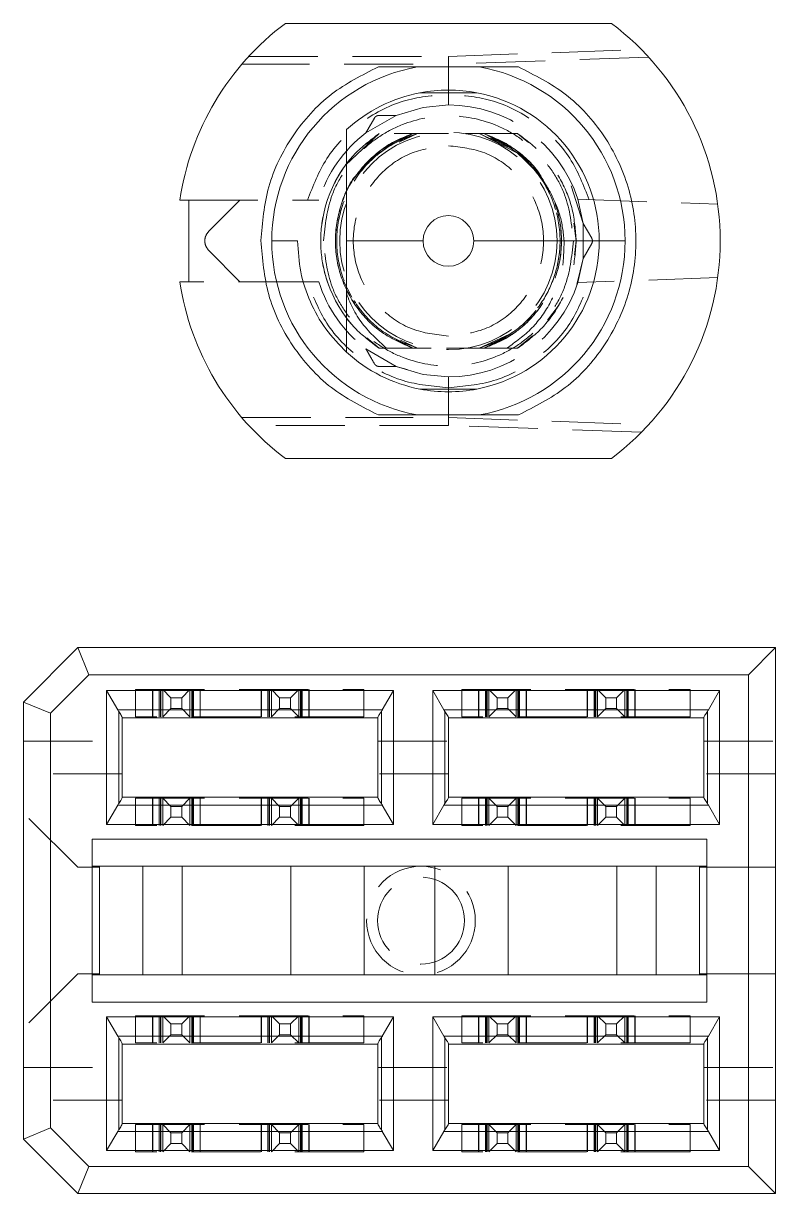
# Model space of a CAD drawing. Header units: millimetres. Extents: x 5 to 589, y 5 to 415.
# Drawn here: x 255.45 to 269.29, y 303.46 to 324.98 of the extents above; entities that cross this region are included whole.
import ezdxf

# ---------------------------------------------------------------- set-up
doc = ezdxf.new("R2010")
doc.units = ezdxf.units.MM
doc.linetypes.add('HIDDEN', pattern=[1.905, 1.27, -0.635])

msp = doc.modelspace()

# ---------------------------------------------------------------- linework, layer by layer
at = {"color": 7, "linetype": 'Continuous', "lineweight": 15}
for p, q in [((266.272, 324.984), (260.272, 324.984)), ((258.328, 321.734), (258.497, 321.734)), ((258.497, 321.734), (258.497, 320.234)), ((260.022, 320.984), (260.497, 320.984)), ((262.807, 320.984), (261.397, 320.984)), ((266.047, 320.984), (263.737, 320.984)), ((266.047, 320.984), (266.522, 320.984)), ((258.328, 320.234), (258.497, 320.234)), ((260.272, 316.984), (266.272, 316.984)), ((256.452, 313.504), (255.452, 312.504)), ((256.659, 313.004), (256.452, 313.504)), ((269.292, 313.504), (256.452, 313.504)), ((269.292, 313.504), (268.792, 313.004)), ((269.292, 303.464), (269.292, 313.504)), ((255.952, 312.297), (256.659, 313.004)), ((268.792, 313.004), (256.659, 313.004)), ((268.792, 303.964), (268.792, 313.004)), ((256.983, 310.254), (256.983, 312.714)), ((256.983, 312.714), (262.261, 312.714)), ((256.983, 312.714), (257.187, 312.36)), ((262.261, 312.714), (262.056, 312.36)), ((262.261, 312.714), (262.261, 310.254)), ((262.983, 312.714), (268.261, 312.714)), ((262.983, 310.254), (262.983, 312.714)), ((262.983, 312.714), (263.187, 312.36)), ((268.261, 312.714), (268.056, 312.36)), ((268.261, 312.714), (268.261, 310.254)), ((255.452, 304.464), (255.452, 312.504)), ((255.952, 312.297), (255.452, 312.504)), ((255.952, 312.297), (255.952, 304.671)), ((262.056, 312.36), (257.187, 312.36)), ((257.205, 312.332), (257.205, 310.635)), ((262.039, 312.332), (262.039, 310.635)), ((268.056, 312.36), (263.187, 312.36)), ((263.205, 312.332), (263.205, 310.635)), ((268.039, 312.332), (268.039, 310.635)), ((257.272, 310.749), (257.272, 312.219)), ((261.972, 312.214), (257.272, 312.214)), ((261.972, 310.749), (261.972, 312.219)), ((263.272, 310.749), (263.272, 312.219)), ((267.972, 312.214), (263.272, 312.214)), ((267.972, 310.749), (267.972, 312.219)), ((261.972, 310.754), (257.272, 310.754)), ((267.972, 310.754), (263.272, 310.754)), ((257.187, 310.607), (256.983, 310.254)), ((257.187, 310.607), (262.056, 310.607)), ((262.056, 310.607), (262.261, 310.254)), ((262.983, 310.254), (263.187, 310.607)), ((263.187, 310.607), (268.056, 310.607)), ((268.056, 310.607), (268.261, 310.254)), ((262.261, 310.254), (256.983, 310.254)), ((268.261, 310.254), (262.983, 310.254)), ((256.716, 309.984), (268.028, 309.984)), ((256.716, 306.984), (256.716, 309.984)), ((268.028, 309.984), (268.028, 306.984)), ((256.716, 309.484), (268.028, 309.484)), ((256.852, 309.464), (256.716, 309.464)), ((256.852, 309.484), (256.852, 309.464)), ((256.852, 307.504), (256.852, 309.464)), ((257.652, 307.484), (257.652, 309.484)), ((258.372, 307.484), (258.372, 309.484)), ((260.372, 307.484), (260.372, 309.484)), ((261.722, 307.484), (261.722, 309.484)), ((263.022, 307.484), (263.022, 309.484)), ((264.372, 307.484), (264.372, 309.484)), ((266.372, 309.484), (266.372, 307.484)), ((267.092, 309.484), (267.092, 307.484)), ((267.892, 309.484), (267.892, 309.464)), ((268.028, 309.464), (267.892, 309.464)), ((267.892, 307.504), (267.892, 309.464)), ((256.852, 307.504), (256.716, 307.504)), ((256.716, 307.484), (268.028, 307.484)), ((256.852, 307.504), (256.852, 307.484)), ((267.892, 307.504), (267.892, 307.484)), ((268.028, 307.504), (267.892, 307.504)), ((268.028, 306.984), (256.716, 306.984)), ((256.983, 306.714), (262.261, 306.714)), ((256.983, 304.254), (256.983, 306.714)), ((256.983, 306.714), (257.187, 306.36)), ((262.056, 306.36), (262.261, 306.714)), ((262.261, 306.714), (262.261, 304.254)), ((262.983, 306.714), (268.261, 306.714)), ((262.983, 304.254), (262.983, 306.714)), ((262.983, 306.714), (263.187, 306.36)), ((268.261, 306.714), (268.056, 306.36)), ((268.261, 306.714), (268.261, 304.254)), ((257.187, 306.36), (262.056, 306.36)), ((257.205, 306.332), (257.205, 304.635)), ((262.039, 306.332), (262.039, 304.635)), ((263.187, 306.36), (268.056, 306.36)), ((263.205, 306.332), (263.205, 304.635)), ((268.039, 306.332), (268.039, 304.635)), ((257.272, 304.749), (257.272, 306.219)), ((257.272, 306.214), (261.972, 306.214)), ((261.972, 306.219), (261.972, 304.749)), ((263.272, 304.749), (263.272, 306.219)), ((263.272, 306.214), (267.972, 306.214)), ((267.972, 306.219), (267.972, 304.749)), ((261.972, 304.754), (257.272, 304.754)), ((267.972, 304.754), (263.272, 304.754)), ((255.452, 304.464), (255.952, 304.671)), ((255.952, 304.671), (256.659, 303.964)), ((257.187, 304.607), (256.983, 304.254)), ((257.187, 304.607), (262.056, 304.607)), ((262.056, 304.607), (262.261, 304.254)), ((263.187, 304.607), (262.983, 304.254)), ((263.187, 304.607), (268.056, 304.607)), ((268.056, 304.607), (268.261, 304.254)), ((256.452, 303.464), (255.452, 304.464)), ((262.261, 304.254), (256.983, 304.254)), ((268.261, 304.254), (262.983, 304.254)), ((256.659, 303.964), (256.452, 303.464)), ((256.659, 303.964), (268.792, 303.964)), ((269.292, 303.464), (268.792, 303.964)), ((269.292, 303.464), (256.452, 303.464))]:
    msp.add_line(p, q, dxfattribs=at)
at = {"color": 7, "linetype": 'HIDDEN', "lineweight": 0}
for p, q in [((259.601, 324.378), (263.272, 324.378)), ((263.272, 324.378), (266.824, 324.502)), ((263.272, 324.234), (263.272, 324.378)), ((266.958, 324.363), (263.272, 324.234)), ((262.622, 324.234), (259.472, 324.234)), ((263.272, 323.684), (263.272, 324.234)), ((263.272, 323.684), (263.272, 323.484)), ((263.796, 323.709), (263.796, 323.709)), ((262.312, 323.292), (261.753, 322.969)), ((261.753, 322.969), (261.91, 323.242)), ((261.383, 322.382), (261.998, 322.959)), ((261.998, 322.959), (261.762, 322.761)), ((262.049, 322.665), (262.621, 322.959)), ((262.049, 322.665), (262.621, 322.959)), ((262.271, 322.959), (262.621, 322.959)), ((262.367, 322.799), (262.706, 322.959)), ((262.706, 322.959), (262.367, 322.799)), ((262.621, 322.959), (262.38, 322.835)), ((262.957, 322.959), (262.706, 322.959)), ((263.19, 322.959), (262.957, 322.959)), ((263.272, 322.959), (263.004, 322.959)), ((263.838, 322.959), (263.587, 322.959)), ((263.838, 322.959), (264.543, 322.598)), ((263.838, 322.959), (264.308, 322.737)), ((264.308, 322.737), (263.838, 322.959)), ((263.838, 322.959), (264.37, 322.708)), ((264.37, 322.708), (263.838, 322.959)), ((263.838, 322.959), (264.37, 322.708)), ((264.37, 322.708), (263.838, 322.959)), ((264.545, 322.959), (263.923, 322.959)), ((264.37, 322.729), (263.923, 322.959)), ((263.923, 322.959), (264.437, 322.695)), ((264.437, 322.695), (263.923, 322.959)), ((263.923, 322.959), (264.437, 322.695)), ((264.273, 322.959), (264.545, 322.959)), ((264.685, 322.842), (264.545, 322.959)), ((264.743, 322.793), (264.545, 322.959)), ((265.751, 321.307), (265.531, 321.995)), ((258.497, 321.734), (260.678, 321.734)), ((258.864, 321.161), (259.437, 321.734)), ((265.652, 321.749), (268.226, 321.659)), ((265.652, 321.749), (265.751, 321.307)), ((265.622, 320.984), (265.581, 321.308)), ((265.622, 320.984), (265.583, 321.294)), ((265.751, 321.307), (265.909, 321.034)), ((265.751, 320.661), (265.751, 321.307)), ((265.589, 320.719), (265.622, 320.984)), ((265.909, 320.934), (265.751, 320.661)), ((259.437, 320.234), (258.864, 320.807)), ((265.632, 320.183), (265.751, 320.661)), ((265.751, 320.661), (265.652, 320.219)), ((260.678, 320.234), (258.497, 320.234)), ((268.226, 320.309), (265.652, 320.219)), ((265.096, 319.527), (265.307, 319.809)), ((261.77, 319.2), (261.998, 319.009)), ((261.82, 319.158), (261.998, 319.009)), ((262.306, 319.171), (262.621, 319.009)), ((262.706, 319.009), (262.393, 319.156)), ((262.393, 319.156), (262.706, 319.009)), ((264.394, 319.271), (263.838, 319.009)), ((263.838, 319.009), (264.394, 319.271)), ((264.394, 319.271), (263.838, 319.009)), ((263.838, 319.009), (264.394, 319.271)), ((263.923, 319.009), (264.326, 319.216)), ((264.545, 319.009), (264.819, 319.238)), ((261.753, 318.998), (262.312, 318.676)), ((261.998, 319.009), (262.621, 319.009)), ((262.621, 319.009), (261.998, 319.009)), ((261.998, 319.009), (262.957, 319.009)), ((263.238, 319.009), (263.587, 319.009)), ((263.587, 319.009), (264.345, 319.009)), ((263.923, 319.009), (264.545, 319.009)), ((264.345, 319.009), (263.923, 319.009)), ((262.312, 318.676), (261.997, 318.676)), ((262.312, 318.676), (262.514, 318.618)), ((263.272, 318.484), (263.272, 318.284)), ((263.272, 317.734), (263.272, 318.284)), ((259.472, 317.734), (262.622, 317.734)), ((263.272, 317.734), (266.958, 317.605)), ((263.272, 317.734), (263.272, 317.59)), ((263.272, 317.59), (259.601, 317.59)), ((266.824, 317.465), (263.272, 317.589)), ((257.517, 312.234), (257.517, 312.734)), ((257.517, 312.734), (261.717, 312.734)), ((257.827, 312.734), (257.827, 312.234)), ((257.832, 312.234), (257.832, 312.734)), ((257.952, 312.234), (257.952, 312.734)), ((257.952, 312.734), (257.952, 312.234)), ((257.972, 312.734), (257.972, 312.234)), ((257.982, 312.234), (257.982, 312.734)), ((257.982, 312.234), (257.982, 312.734)), ((258.017, 312.234), (258.017, 312.734)), ((258.017, 312.734), (258.167, 312.584)), ((258.517, 312.734), (258.367, 312.584)), ((258.517, 312.734), (258.517, 312.234)), ((258.552, 312.734), (258.552, 312.234)), ((258.552, 312.734), (258.552, 312.234)), ((258.562, 312.734), (258.562, 312.234)), ((258.581, 312.234), (258.581, 312.734)), ((258.582, 312.734), (258.582, 312.234)), ((258.702, 312.734), (258.702, 312.234)), ((258.707, 312.234), (258.707, 312.734)), ((259.827, 312.734), (259.827, 312.234)), ((259.832, 312.234), (259.832, 312.734)), ((259.952, 312.234), (259.952, 312.734)), ((259.952, 312.734), (259.952, 312.234)), ((259.972, 312.734), (259.972, 312.234)), ((259.982, 312.234), (259.982, 312.734)), ((259.982, 312.234), (259.982, 312.734)), ((260.017, 312.234), (260.017, 312.734)), ((260.017, 312.734), (260.167, 312.584)), ((260.367, 312.584), (260.517, 312.734)), ((260.517, 312.734), (260.517, 312.234)), ((260.552, 312.734), (260.552, 312.234)), ((260.552, 312.734), (260.552, 312.234)), ((260.562, 312.734), (260.562, 312.234)), ((260.581, 312.234), (260.581, 312.734)), ((260.582, 312.734), (260.582, 312.234)), ((260.702, 312.734), (260.702, 312.234)), ((260.707, 312.234), (260.707, 312.734)), ((261.717, 312.734), (261.717, 312.234)), ((263.517, 312.234), (263.517, 312.734)), ((263.517, 312.734), (267.717, 312.734)), ((263.827, 312.734), (263.827, 312.234)), ((263.832, 312.234), (263.832, 312.734)), ((263.952, 312.234), (263.952, 312.734)), ((263.952, 312.734), (263.952, 312.234)), ((263.972, 312.734), (263.972, 312.234)), ((263.982, 312.234), (263.982, 312.734)), ((263.982, 312.234), (263.982, 312.734)), ((264.017, 312.234), (264.017, 312.734)), ((264.017, 312.734), (264.167, 312.584)), ((264.517, 312.734), (264.367, 312.584)), ((264.517, 312.734), (264.517, 312.234)), ((264.552, 312.734), (264.552, 312.234)), ((264.552, 312.734), (264.552, 312.234)), ((264.562, 312.734), (264.562, 312.234)), ((264.581, 312.234), (264.581, 312.734)), ((264.582, 312.734), (264.582, 312.234)), ((264.702, 312.734), (264.702, 312.234)), ((264.707, 312.234), (264.707, 312.734)), ((265.827, 312.734), (265.827, 312.234)), ((265.832, 312.234), (265.832, 312.734)), ((265.952, 312.234), (265.952, 312.734)), ((265.952, 312.734), (265.952, 312.234)), ((265.972, 312.734), (265.972, 312.234)), ((265.982, 312.234), (265.982, 312.734)), ((265.982, 312.234), (265.982, 312.734)), ((266.017, 312.234), (266.017, 312.734)), ((266.017, 312.734), (266.167, 312.584)), ((266.367, 312.584), (266.517, 312.734)), ((266.517, 312.734), (266.517, 312.234)), ((266.552, 312.734), (266.552, 312.234)), ((266.552, 312.734), (266.552, 312.234)), ((266.562, 312.734), (266.562, 312.234)), ((266.581, 312.234), (266.581, 312.734)), ((266.582, 312.734), (266.582, 312.234)), ((266.702, 312.734), (266.702, 312.234)), ((266.707, 312.234), (266.707, 312.734)), ((267.717, 312.734), (267.717, 312.234)), ((258.367, 312.584), (258.167, 312.584)), ((258.167, 312.584), (258.167, 312.384)), ((258.367, 312.584), (258.367, 312.384)), ((260.167, 312.584), (260.367, 312.584)), ((260.167, 312.584), (260.167, 312.384)), ((260.367, 312.584), (260.367, 312.384)), ((264.167, 312.584), (264.167, 312.384)), ((264.367, 312.584), (264.167, 312.584)), ((264.367, 312.584), (264.367, 312.384)), ((266.167, 312.584), (266.367, 312.584)), ((266.167, 312.584), (266.167, 312.384)), ((266.367, 312.584), (266.367, 312.384)), ((258.017, 312.234), (258.167, 312.384)), ((258.167, 312.384), (258.367, 312.384)), ((258.367, 312.384), (258.517, 312.234)), ((260.167, 312.384), (260.017, 312.234)), ((260.167, 312.384), (260.367, 312.384)), ((260.367, 312.384), (260.517, 312.234)), ((264.017, 312.234), (264.167, 312.384)), ((264.167, 312.384), (264.367, 312.384)), ((264.367, 312.384), (264.517, 312.234)), ((266.167, 312.384), (266.017, 312.234)), ((266.167, 312.384), (266.367, 312.384)), ((266.367, 312.384), (266.517, 312.234)), ((261.717, 312.234), (257.517, 312.234)), ((267.717, 312.234), (263.517, 312.234)), ((255.452, 311.784), (257.272, 311.784)), ((261.972, 311.784), (263.272, 311.784)), ((267.972, 311.784), (269.292, 311.784)), ((257.272, 311.184), (255.452, 311.184)), ((263.272, 311.184), (261.972, 311.184)), ((269.292, 311.184), (267.972, 311.184)), ((257.517, 310.234), (257.517, 310.734)), ((257.517, 310.734), (261.717, 310.734)), ((257.827, 310.734), (257.827, 310.234)), ((257.832, 310.234), (257.832, 310.734)), ((257.952, 310.234), (257.952, 310.734)), ((257.952, 310.734), (257.952, 310.234)), ((257.972, 310.734), (257.972, 310.234)), ((257.982, 310.234), (257.982, 310.734)), ((257.982, 310.234), (257.982, 310.734)), ((258.017, 310.234), (258.017, 310.734)), ((258.017, 310.734), (258.167, 310.584)), ((258.367, 310.584), (258.167, 310.584)), ((258.167, 310.584), (258.167, 310.384)), ((258.517, 310.734), (258.367, 310.584)), ((258.367, 310.584), (258.367, 310.384)), ((258.517, 310.734), (258.517, 310.234)), ((258.552, 310.734), (258.552, 310.234)), ((258.552, 310.734), (258.552, 310.234)), ((258.562, 310.734), (258.562, 310.234)), ((258.581, 310.234), (258.581, 310.734)), ((258.582, 310.734), (258.582, 310.234)), ((258.702, 310.734), (258.702, 310.234)), ((258.707, 310.234), (258.707, 310.734)), ((259.827, 310.734), (259.827, 310.234)), ((259.832, 310.234), (259.832, 310.734)), ((259.952, 310.234), (259.952, 310.734)), ((259.952, 310.734), (259.952, 310.234)), ((259.972, 310.734), (259.972, 310.234)), ((259.982, 310.234), (259.982, 310.734)), ((259.982, 310.234), (259.982, 310.734)), ((260.017, 310.234), (260.017, 310.734)), ((260.017, 310.734), (260.167, 310.584)), ((260.167, 310.584), (260.367, 310.584)), ((260.167, 310.584), (260.167, 310.384)), ((260.367, 310.584), (260.517, 310.734)), ((260.367, 310.584), (260.367, 310.384)), ((260.517, 310.734), (260.517, 310.234)), ((260.552, 310.734), (260.552, 310.234)), ((260.552, 310.734), (260.552, 310.234)), ((260.562, 310.734), (260.562, 310.234)), ((260.581, 310.234), (260.581, 310.734)), ((260.582, 310.734), (260.582, 310.234)), ((260.702, 310.734), (260.702, 310.234)), ((260.707, 310.234), (260.707, 310.734)), ((261.717, 310.734), (261.717, 310.234)), ((263.517, 310.234), (263.517, 310.734)), ((263.517, 310.734), (267.717, 310.734)), ((263.827, 310.734), (263.827, 310.234)), ((263.832, 310.234), (263.832, 310.734)), ((263.952, 310.234), (263.952, 310.734)), ((263.952, 310.734), (263.952, 310.234)), ((263.972, 310.734), (263.972, 310.234)), ((263.982, 310.234), (263.982, 310.734)), ((263.982, 310.234), (263.982, 310.734)), ((264.017, 310.234), (264.017, 310.734)), ((264.017, 310.734), (264.167, 310.584)), ((264.367, 310.584), (264.167, 310.584)), ((264.167, 310.584), (264.167, 310.384)), ((264.517, 310.734), (264.367, 310.584)), ((264.367, 310.584), (264.367, 310.384)), ((264.517, 310.734), (264.517, 310.234)), ((264.552, 310.734), (264.552, 310.234)), ((264.552, 310.734), (264.552, 310.234)), ((264.562, 310.734), (264.562, 310.234)), ((264.581, 310.234), (264.581, 310.734)), ((264.582, 310.734), (264.582, 310.234)), ((264.702, 310.734), (264.702, 310.234)), ((264.707, 310.234), (264.707, 310.734)), ((265.827, 310.734), (265.827, 310.234)), ((265.832, 310.234), (265.832, 310.734)), ((265.952, 310.234), (265.952, 310.734)), ((265.952, 310.734), (265.952, 310.234)), ((265.972, 310.734), (265.972, 310.234)), ((265.982, 310.234), (265.982, 310.734)), ((265.982, 310.234), (265.982, 310.734)), ((266.017, 310.234), (266.017, 310.734)), ((266.017, 310.734), (266.167, 310.584)), ((266.167, 310.584), (266.367, 310.584)), ((266.167, 310.584), (266.167, 310.384)), ((266.367, 310.584), (266.517, 310.734)), ((266.367, 310.584), (266.367, 310.384)), ((266.517, 310.734), (266.517, 310.234)), ((266.552, 310.734), (266.552, 310.234)), ((266.552, 310.734), (266.552, 310.234)), ((266.562, 310.734), (266.562, 310.234)), ((266.581, 310.234), (266.581, 310.734)), ((266.582, 310.734), (266.582, 310.234)), ((266.702, 310.734), (266.702, 310.234)), ((266.707, 310.234), (266.707, 310.734)), ((267.717, 310.734), (267.717, 310.234)), ((256.452, 309.464), (255.452, 310.464)), ((258.017, 310.234), (258.167, 310.384)), ((258.167, 310.384), (258.367, 310.384)), ((258.367, 310.384), (258.517, 310.234)), ((260.167, 310.384), (260.017, 310.234)), ((260.167, 310.384), (260.367, 310.384)), ((260.367, 310.384), (260.517, 310.234)), ((264.017, 310.234), (264.167, 310.384)), ((264.167, 310.384), (264.367, 310.384)), ((264.367, 310.384), (264.517, 310.234)), ((266.167, 310.384), (266.017, 310.234)), ((266.167, 310.384), (266.367, 310.384)), ((266.367, 310.384), (266.517, 310.234)), ((261.717, 310.234), (257.517, 310.234)), ((267.717, 310.234), (263.517, 310.234)), ((256.716, 309.464), (256.452, 309.464)), ((269.292, 309.464), (268.028, 309.464)), ((256.452, 307.504), (255.452, 306.504)), ((256.452, 307.504), (256.716, 307.504)), ((269.292, 307.504), (268.028, 307.504)), ((257.517, 306.234), (257.517, 306.734)), ((257.517, 306.734), (261.717, 306.734)), ((257.827, 306.734), (257.827, 306.234)), ((257.832, 306.234), (257.832, 306.734)), ((257.952, 306.234), (257.952, 306.734)), ((257.952, 306.734), (257.952, 306.234)), ((257.972, 306.734), (257.972, 306.234)), ((257.982, 306.234), (257.982, 306.734)), ((257.982, 306.234), (257.982, 306.734)), ((258.017, 306.234), (258.017, 306.734)), ((258.017, 306.734), (258.167, 306.584)), ((258.517, 306.734), (258.367, 306.584)), ((258.517, 306.734), (258.517, 306.234)), ((258.552, 306.734), (258.552, 306.234)), ((258.552, 306.734), (258.552, 306.234)), ((258.562, 306.734), (258.562, 306.234)), ((258.581, 306.234), (258.581, 306.734)), ((258.582, 306.734), (258.582, 306.234)), ((258.702, 306.734), (258.702, 306.234)), ((258.707, 306.234), (258.707, 306.734)), ((259.827, 306.734), (259.827, 306.234)), ((259.832, 306.234), (259.832, 306.734)), ((259.952, 306.234), (259.952, 306.734)), ((259.952, 306.734), (259.952, 306.234)), ((259.972, 306.734), (259.972, 306.234)), ((259.982, 306.234), (259.982, 306.734)), ((259.982, 306.234), (259.982, 306.734)), ((260.017, 306.234), (260.017, 306.734)), ((260.017, 306.734), (260.167, 306.584)), ((260.367, 306.584), (260.517, 306.734)), ((260.517, 306.734), (260.517, 306.234)), ((260.552, 306.734), (260.552, 306.234)), ((260.552, 306.734), (260.552, 306.234)), ((260.562, 306.734), (260.562, 306.234)), ((260.581, 306.234), (260.581, 306.734)), ((260.582, 306.734), (260.582, 306.234)), ((260.702, 306.734), (260.702, 306.234)), ((260.707, 306.234), (260.707, 306.734)), ((261.717, 306.734), (261.717, 306.234)), ((263.517, 306.234), (263.517, 306.734)), ((263.517, 306.734), (267.717, 306.734)), ((263.827, 306.734), (263.827, 306.234)), ((263.832, 306.234), (263.832, 306.734)), ((263.952, 306.234), (263.952, 306.734)), ((263.952, 306.734), (263.952, 306.234)), ((263.972, 306.734), (263.972, 306.234)), ((263.982, 306.234), (263.982, 306.734)), ((263.982, 306.234), (263.982, 306.734)), ((264.017, 306.234), (264.017, 306.734)), ((264.017, 306.734), (264.167, 306.584)), ((264.517, 306.734), (264.367, 306.584)), ((264.517, 306.734), (264.517, 306.234)), ((264.552, 306.734), (264.552, 306.234)), ((264.552, 306.734), (264.552, 306.234)), ((264.562, 306.734), (264.562, 306.234)), ((264.581, 306.234), (264.581, 306.734)), ((264.582, 306.734), (264.582, 306.234)), ((264.702, 306.734), (264.702, 306.234)), ((264.707, 306.234), (264.707, 306.734)), ((265.827, 306.734), (265.827, 306.234)), ((265.832, 306.234), (265.832, 306.734)), ((265.952, 306.234), (265.952, 306.734)), ((265.952, 306.734), (265.952, 306.234)), ((265.972, 306.734), (265.972, 306.234)), ((265.982, 306.234), (265.982, 306.734)), ((265.982, 306.234), (265.982, 306.734)), ((266.017, 306.234), (266.017, 306.734)), ((266.017, 306.734), (266.167, 306.584)), ((266.367, 306.584), (266.517, 306.734)), ((266.517, 306.734), (266.517, 306.234)), ((266.552, 306.734), (266.552, 306.234)), ((266.552, 306.734), (266.552, 306.234)), ((266.562, 306.734), (266.562, 306.234)), ((266.581, 306.234), (266.581, 306.734)), ((266.582, 306.734), (266.582, 306.234)), ((266.702, 306.734), (266.702, 306.234)), ((266.707, 306.234), (266.707, 306.734)), ((267.717, 306.734), (267.717, 306.234)), ((258.367, 306.584), (258.167, 306.584)), ((258.167, 306.584), (258.167, 306.384)), ((258.367, 306.584), (258.367, 306.384)), ((260.167, 306.584), (260.367, 306.584)), ((260.167, 306.584), (260.167, 306.384)), ((260.367, 306.584), (260.367, 306.384)), ((264.367, 306.584), (264.167, 306.584)), ((264.167, 306.584), (264.167, 306.384)), ((264.367, 306.584), (264.367, 306.384)), ((266.167, 306.584), (266.367, 306.584)), ((266.167, 306.584), (266.167, 306.384)), ((266.367, 306.584), (266.367, 306.384)), ((261.717, 306.234), (257.517, 306.234)), ((258.017, 306.234), (258.167, 306.384)), ((258.167, 306.384), (258.367, 306.384)), ((258.367, 306.384), (258.517, 306.234)), ((260.167, 306.384), (260.017, 306.234)), ((260.167, 306.384), (260.367, 306.384)), ((260.367, 306.384), (260.517, 306.234)), ((267.717, 306.234), (263.517, 306.234)), ((264.017, 306.234), (264.167, 306.384)), ((264.167, 306.384), (264.367, 306.384)), ((264.367, 306.384), (264.517, 306.234)), ((266.167, 306.384), (266.017, 306.234)), ((266.167, 306.384), (266.367, 306.384)), ((266.367, 306.384), (266.517, 306.234)), ((255.452, 305.784), (257.272, 305.784)), ((261.972, 305.784), (263.272, 305.784)), ((267.972, 305.784), (269.292, 305.784)), ((257.272, 305.184), (255.452, 305.184)), ((263.272, 305.184), (261.972, 305.184)), ((269.292, 305.184), (267.972, 305.184)), ((257.517, 304.234), (257.517, 304.734)), ((257.517, 304.734), (261.717, 304.734)), ((257.827, 304.734), (257.827, 304.234)), ((257.832, 304.234), (257.832, 304.734)), ((257.952, 304.234), (257.952, 304.734)), ((257.952, 304.734), (257.952, 304.234)), ((257.972, 304.734), (257.972, 304.234)), ((257.982, 304.234), (257.982, 304.734)), ((257.982, 304.234), (257.982, 304.734)), ((258.017, 304.234), (258.017, 304.734)), ((258.017, 304.734), (258.167, 304.584)), ((258.517, 304.734), (258.367, 304.584)), ((258.517, 304.734), (258.517, 304.234)), ((258.552, 304.734), (258.552, 304.234)), ((258.552, 304.734), (258.552, 304.234)), ((258.562, 304.734), (258.562, 304.234)), ((258.581, 304.234), (258.581, 304.734)), ((258.582, 304.734), (258.582, 304.234)), ((258.702, 304.734), (258.702, 304.234)), ((258.707, 304.234), (258.707, 304.734)), ((259.827, 304.734), (259.827, 304.234)), ((259.832, 304.234), (259.832, 304.734)), ((259.952, 304.234), (259.952, 304.734)), ((259.952, 304.734), (259.952, 304.234)), ((259.972, 304.734), (259.972, 304.234)), ((259.982, 304.234), (259.982, 304.734)), ((259.982, 304.234), (259.982, 304.734)), ((260.017, 304.234), (260.017, 304.734)), ((260.017, 304.734), (260.167, 304.584)), ((260.367, 304.584), (260.517, 304.734)), ((260.517, 304.734), (260.517, 304.234)), ((260.552, 304.734), (260.552, 304.234)), ((260.552, 304.734), (260.552, 304.234)), ((260.562, 304.734), (260.562, 304.234)), ((260.581, 304.234), (260.581, 304.734)), ((260.582, 304.734), (260.582, 304.234)), ((260.702, 304.734), (260.702, 304.234)), ((260.707, 304.234), (260.707, 304.734)), ((261.717, 304.734), (261.717, 304.234)), ((263.517, 304.234), (263.517, 304.734)), ((263.517, 304.734), (267.717, 304.734)), ((263.827, 304.734), (263.827, 304.234)), ((263.832, 304.234), (263.832, 304.734)), ((263.952, 304.234), (263.952, 304.734)), ((263.952, 304.734), (263.952, 304.234)), ((263.972, 304.734), (263.972, 304.234)), ((263.982, 304.234), (263.982, 304.734)), ((263.982, 304.234), (263.982, 304.734)), ((264.017, 304.234), (264.017, 304.734)), ((264.017, 304.734), (264.167, 304.584)), ((264.517, 304.734), (264.367, 304.584)), ((264.517, 304.734), (264.517, 304.234)), ((264.552, 304.734), (264.552, 304.234)), ((264.552, 304.734), (264.552, 304.234)), ((264.562, 304.734), (264.562, 304.234)), ((264.581, 304.234), (264.581, 304.734)), ((264.582, 304.734), (264.582, 304.234)), ((264.702, 304.734), (264.702, 304.234)), ((264.707, 304.234), (264.707, 304.734)), ((265.827, 304.734), (265.827, 304.234)), ((265.832, 304.234), (265.832, 304.734)), ((265.952, 304.234), (265.952, 304.734)), ((265.952, 304.734), (265.952, 304.234)), ((265.972, 304.734), (265.972, 304.234)), ((265.982, 304.234), (265.982, 304.734)), ((265.982, 304.234), (265.982, 304.734)), ((266.017, 304.234), (266.017, 304.734)), ((266.017, 304.734), (266.167, 304.584)), ((266.367, 304.584), (266.517, 304.734)), ((266.517, 304.734), (266.517, 304.234)), ((266.552, 304.734), (266.552, 304.234)), ((266.552, 304.734), (266.552, 304.234)), ((266.562, 304.734), (266.562, 304.234)), ((266.581, 304.234), (266.581, 304.734)), ((266.582, 304.734), (266.582, 304.234)), ((266.702, 304.734), (266.702, 304.234)), ((266.707, 304.234), (266.707, 304.734)), ((267.717, 304.734), (267.717, 304.234)), ((258.167, 304.584), (258.167, 304.384)), ((258.367, 304.584), (258.167, 304.584)), ((258.367, 304.584), (258.367, 304.384)), ((260.167, 304.584), (260.367, 304.584)), ((260.167, 304.584), (260.167, 304.384)), ((260.367, 304.584), (260.367, 304.384)), ((264.367, 304.584), (264.167, 304.584)), ((264.167, 304.584), (264.167, 304.384)), ((264.367, 304.584), (264.367, 304.384)), ((266.167, 304.584), (266.367, 304.584)), ((266.167, 304.584), (266.167, 304.384)), ((266.367, 304.584), (266.367, 304.384)), ((258.017, 304.234), (258.167, 304.384)), ((258.167, 304.384), (258.367, 304.384)), ((258.367, 304.384), (258.517, 304.234)), ((260.167, 304.384), (260.017, 304.234)), ((260.167, 304.384), (260.367, 304.384)), ((260.367, 304.384), (260.517, 304.234)), ((264.017, 304.234), (264.167, 304.384)), ((264.167, 304.384), (264.367, 304.384)), ((264.367, 304.384), (264.517, 304.234)), ((266.167, 304.384), (266.017, 304.234)), ((266.167, 304.384), (266.367, 304.384)), ((266.367, 304.384), (266.517, 304.234)), ((261.717, 304.234), (257.517, 304.234)), ((267.717, 304.234), (263.517, 304.234))]:
    msp.add_line(p, q, dxfattribs=at)
at = {"color": 7, "linetype": 'HIDDEN', "lineweight": 0, "flags": 128}
for points in [[(262.312, 323.292), (262.806, 323.44), (263.28, 323.484)], [(261.998, 322.959), (261.998, 322.959)], [(262.706, 322.959), (262.706, 322.959)], [(262.706, 322.959), (262.706, 322.959)], [(262.706, 322.959), (262.706, 322.959)], [(262.706, 322.959), (262.706, 322.959)], [(262.706, 322.959), (262.706, 322.959)], [(263.838, 322.959), (263.838, 322.959)], [(263.838, 322.959), (263.838, 322.959)], [(263.838, 322.959), (263.838, 322.959)], [(263.838, 322.959), (263.838, 322.959)], [(263.838, 322.959), (263.838, 322.959)], [(263.838, 322.959), (263.838, 322.959)], [(263.838, 322.959), (263.838, 322.959)], [(263.838, 322.959), (263.838, 322.959)], [(264.545, 322.959), (264.545, 322.959)], [(261.343, 320.208), (261.339, 320.236), (261.339, 320.245), (261.339, 320.247), (261.339, 320.247), (261.34, 320.248), (261.34, 320.248), (261.34, 320.248), (261.34, 320.248), (261.34, 320.248), (261.34, 320.248), (261.34, 320.248), (261.34, 320.248), (261.339, 320.248), (261.339, 320.248), (261.339, 320.248), (261.339, 320.248), (261.339, 320.248), (261.339, 320.248), (261.339, 320.248), (261.34, 320.248), (261.34, 320.248), (261.34, 320.248), (261.34, 320.248), (261.34, 320.248), (261.34, 320.248), (261.34, 320.248), (261.34, 320.248), (261.34, 320.248), (261.341, 320.248), (261.341, 320.247), (261.344, 320.245), (261.408, 320.115), (261.495, 319.952)], [(265.051, 319.957), (265.051, 319.957)], [(264.299, 319.205), (264.299, 319.205)], [(261.998, 319.009), (261.998, 319.009)], [(261.998, 319.009), (261.998, 319.009)], [(261.998, 319.009), (261.998, 319.009)], [(261.998, 319.009), (261.998, 319.009)], [(261.998, 319.009), (261.998, 319.009)], [(261.998, 319.009), (261.998, 319.009)], [(261.998, 319.009), (261.998, 319.009)], [(261.998, 319.009), (261.998, 319.009)], [(262.957, 319.009), (262.957, 319.009)], [(263.587, 319.009), (263.587, 319.009)], [(264.545, 319.009), (264.545, 319.009)], [(264.545, 319.009), (264.545, 319.009)], [(264.545, 319.009), (264.545, 319.009)], [(264.545, 319.009), (264.545, 319.009)], [(264.545, 319.009), (264.545, 319.009)], [(264.545, 319.009), (264.545, 319.009)], [(264.545, 319.009), (264.545, 319.009)], [(263.272, 318.484), (262.806, 318.528), (262.312, 318.676)]]:
    msp.add_lwpolyline(points, dxfattribs=at)
at = {"color": 7, "linetype": 'HIDDEN', "lineweight": 0}
for centre, radius in [((263.272, 320.984), 2), ((262.767, 308.484), 1), ((262.767, 308.484), 0.8)]:
    msp.add_circle(centre, radius, dxfattribs=at)
at = {"color": 7, "linetype": 'Continuous', "lineweight": 15}
for radius, start, end in [(5, 126.8699, 171.3731), (5, 306.8699, 53.1301), (3.25, 100.0633, 180), (3.25, 0, 79.9367), (2.775, 100.8932, 132.5066), (2.775, 79.1068, 100.8929), (2.775, 0, 79.1071), (0.465, 0, 180), (3.25, 180, 259.9367), (0.465, 180, 0), (2.775, 280.8929, 0), (3.25, 280.0633, 0), (5, 188.6269, 233.1301), (2.775, 227.4934, 259.1071), (2.775, 259.1067, 280.8938)]:
    msp.add_arc((263.272, 320.984), radius, start, end, dxfattribs=at)
at = {"color": 7, "linetype": 'HIDDEN', "lineweight": 0}
for radius, start, end in [(2.5, 17.8157, 90), (2.5, 127.4202, 162.5424), (2.35, 143.5058, 237.1851), (2.5, 197.4576, 232.5798), (2.5, 270, 342.1843)]:
    msp.add_arc((263.272, 320.984), radius, start, end, dxfattribs=at)
at = {"color": 7, "linetype": 'Continuous', "lineweight": 15}
for centre, start_param, end_param in [((257.391, 312.714), 2.356194, 2.438914), ((261.852, 312.714), 3.844272, 3.926991), ((263.391, 312.714), 2.356194, 2.438914), ((267.852, 312.714), 3.844272, 3.926991), ((257.391, 310.254), 0.702679, 0.785398), ((261.852, 310.254), 5.497787, 5.580506), ((263.391, 310.254), 0.702679, 0.785398), ((267.852, 310.254), 5.497787, 5.580506), ((257.391, 306.714), 2.356194, 2.438914), ((261.852, 306.714), 3.844272, 3.926991), ((263.391, 306.714), 2.356194, 2.438914), ((267.852, 306.714), 3.844272, 3.926991), ((257.391, 304.254), 0.702679, 0.785398), ((261.852, 304.254), 5.497787, 5.580506), ((263.391, 304.254), 0.702679, 0.785398), ((267.852, 304.254), 5.497787, 5.580506)]:
    msp.add_ellipse(centre, major_axis=(0, 0.5), ratio=0.57735, start_param=start_param, end_param=end_param, dxfattribs=at)
for points, knots in [([(259.822, 320.99), (259.851, 321.323), (259.909, 322.006), (260.375, 322.943), (261.072, 323.725), (261.684, 324.033), (261.983, 324.184)], [0, 0, 0, 0, 0.244423, 0.499999, 0.755576, 1, 1, 1, 1]), ([(261.983, 324.184), (262.117, 324.184), (262.291, 324.184), (262.485, 324.184), (262.566, 324.184), (262.62, 324.184), (262.659, 324.184), (262.686, 324.184), (262.7, 324.184), (262.704, 324.184), (262.704, 324.184), (262.704, 324.184)], [0, 0, 0, 0, 0.52193, 0.674707, 0.779637, 0.851731, 0.901666, 0.954566, 0.975881, 0.993095, 1, 1, 1, 1]), ([(262.704, 324.184), (262.88, 324.184), (263.232, 324.184), (263.626, 324.184), (263.818, 324.184), (263.84, 324.184)], [0, 0, 0, 0, 0.469101, 0.939614, 1, 1, 1, 1]), ([(263.84, 324.184), (263.84, 324.184), (263.842, 324.184), (263.853, 324.184), (263.897, 324.184), (264.093, 324.184), (264.327, 324.184), (264.523, 324.184), (264.561, 324.184)], [0, 0, 0, 0, 0.01693, 0.039301, 0.081694, 0.236197, 0.852156, 1, 1, 1, 1]), ([(264.561, 324.184), (264.86, 324.033), (265.472, 323.724), (266.174, 322.941), (266.623, 322.001), (266.77, 320.984), (266.623, 319.967), (266.174, 319.027), (265.472, 318.244), (264.86, 317.935), (264.561, 317.784)], [0, 0, 0, 0, 0.122203, 0.25, 0.377796, 0.5, 0.622204, 0.75, 0.877797, 1, 1, 1, 1]), ([(263.796, 323.709), (263.506, 323.709), (263.153, 323.709), (262.809, 323.709), (262.748, 323.709)], [0, 0, 0, 0, 0.821487, 1, 1, 1, 1]), ([(261.397, 323.03), (261.397, 322.592), (261.397, 321.989), (261.397, 321.2), (261.397, 320.984)], [0, 0, 0, 0, 0.725759, 1, 1, 1, 1]), ([(261.983, 317.784), (261.683, 317.935), (261.07, 318.244), (260.372, 319.029), (259.906, 319.971), (259.85, 320.655), (259.822, 320.99)], [0, 0, 0, 0, 0.24439, 0.499999, 0.755608, 1, 1, 1, 1]), ([(260.497, 320.984), (260.508, 320.792), (260.531, 320.409), (260.716, 319.859), (260.996, 319.352), (261.263, 319.076), (261.397, 318.938)], [0, 0, 0, 0, 0.25, 0.500001, 0.749998, 1, 1, 1, 1]), ([(261.397, 320.984), (261.397, 320.789), (261.397, 320.285), (261.397, 319.603), (261.397, 319.154), (261.397, 318.938)], [0, 0, 0, 0, 0.2465258, 0.6381396, 1, 1, 1, 1]), ([(262.748, 318.259), (263.038, 318.259), (263.391, 318.259), (263.735, 318.259), (263.796, 318.259)], [0, 0, 0, 0, 0.821496, 1, 1, 1, 1]), ([(261.983, 317.784), (262.117, 317.784), (262.291, 317.784), (262.485, 317.784), (262.566, 317.784), (262.62, 317.784), (262.659, 317.784), (262.686, 317.784), (262.7, 317.784), (262.704, 317.784), (262.704, 317.784), (262.704, 317.784)], [0, 0, 0, 0, 0.52193, 0.674707, 0.779637, 0.851731, 0.901666, 0.954566, 0.975881, 0.993095, 1, 1, 1, 1]), ([(262.704, 317.784), (262.88, 317.784), (263.232, 317.784), (263.626, 317.784), (263.818, 317.784), (263.84, 317.784)], [0, 0, 0, 0, 0.469101, 0.939614, 1, 1, 1, 1]), ([(263.84, 317.784), (263.84, 317.784), (263.842, 317.784), (263.853, 317.784), (263.897, 317.784), (264.093, 317.784), (264.327, 317.784), (264.523, 317.784), (264.561, 317.784)], [0, 0, 0, 0, 0.01693, 0.039301, 0.081694, 0.236197, 0.852156, 1, 1, 1, 1]), ([(257.272, 312.219), (257.268, 312.23), (257.261, 312.251), (257.224, 312.305), (257.205, 312.332)], [0, 0, 0, 0, 0.493174, 1, 1, 1, 1]), ([(262.039, 312.332), (262.021, 312.306), (261.984, 312.252), (261.976, 312.23), (261.972, 312.219)], [0, 0, 0, 0, 0.497826, 1, 1, 1, 1]), ([(263.272, 312.219), (263.268, 312.23), (263.261, 312.251), (263.224, 312.305), (263.205, 312.332)], [0, 0, 0, 0, 0.493174, 1, 1, 1, 1]), ([(268.039, 312.332), (268.021, 312.306), (267.984, 312.252), (267.976, 312.23), (267.972, 312.219)], [0, 0, 0, 0, 0.497825, 1, 1, 1, 1]), ([(257.205, 310.635), (257.223, 310.662), (257.26, 310.716), (257.268, 310.738), (257.272, 310.749)], [0, 0, 0, 0, 0.497826, 1, 1, 1, 1]), ([(261.972, 310.749), (261.976, 310.738), (261.983, 310.716), (262.02, 310.663), (262.039, 310.635)], [0, 0, 0, 0, 0.493174, 1, 1, 1, 1]), ([(263.205, 310.635), (263.223, 310.662), (263.26, 310.716), (263.268, 310.738), (263.272, 310.749)], [0, 0, 0, 0, 0.497825, 1, 1, 1, 1]), ([(267.972, 310.749), (267.976, 310.738), (267.983, 310.716), (268.02, 310.663), (268.039, 310.635)], [0, 0, 0, 0, 0.493174, 1, 1, 1, 1]), ([(257.205, 306.332), (257.223, 306.306), (257.26, 306.252), (257.268, 306.23), (257.272, 306.219)], [0, 0, 0, 0, 0.497822, 1, 1, 1, 1]), ([(261.972, 306.219), (261.976, 306.23), (261.983, 306.252), (262.02, 306.305), (262.039, 306.332)], [0, 0, 0, 0, 0.493178, 1, 1, 1, 1]), ([(263.272, 306.219), (263.268, 306.23), (263.261, 306.252), (263.224, 306.305), (263.205, 306.332)], [0, 0, 0, 0, 0.493178, 1, 1, 1, 1]), ([(268.039, 306.332), (268.021, 306.306), (267.984, 306.252), (267.976, 306.23), (267.972, 306.219)], [0, 0, 0, 0, 0.497821, 1, 1, 1, 1]), ([(257.205, 304.635), (257.223, 304.662), (257.26, 304.716), (257.268, 304.738), (257.272, 304.749)], [0, 0, 0, 0, 0.497826, 1, 1, 1, 1]), ([(262.039, 304.635), (262.021, 304.662), (261.984, 304.716), (261.976, 304.738), (261.972, 304.749)], [0, 0, 0, 0, 0.497826, 1, 1, 1, 1]), ([(263.205, 304.635), (263.223, 304.662), (263.26, 304.716), (263.268, 304.738), (263.272, 304.749)], [0, 0, 0, 0, 0.497825, 1, 1, 1, 1]), ([(268.039, 304.635), (268.021, 304.662), (267.984, 304.716), (267.976, 304.738), (267.972, 304.749)], [0, 0, 0, 0, 0.497825, 1, 1, 1, 1])]:
    msp.add_open_spline(points, degree=3, knots=knots, dxfattribs=at)
at = {"color": 7, "linetype": 'HIDDEN', "lineweight": 0}
for points, knots in [([(260.678, 321.734), (260.781, 321.998), (260.994, 322.541), (261.623, 323.177), (262.409, 323.605), (262.989, 323.658), (263.272, 323.684)], [0, 0, 0, 0, 0.243393, 0.5, 0.756608, 1, 1, 1, 1]), ([(265.863, 321.741), (265.76, 322.005), (265.547, 322.546), (264.918, 323.18), (264.133, 323.605), (263.554, 323.658), (263.272, 323.684)], [0, 0, 0, 0, 0.243422, 0.5, 0.756578, 1, 1, 1, 1]), ([(260.972, 320.984), (261.003, 321.273), (261.051, 321.72), (261.337, 322.256), (261.634, 322.621), (262, 322.92), (262.536, 323.198), (263.272, 323.34), (264.008, 323.198), (264.544, 322.92), (264.91, 322.621), (265.207, 322.256), (265.493, 321.72), (265.541, 321.273), (265.572, 320.984)], [0, 0, 0, 0, 0.1197215, 0.1848231, 0.2499998, 0.315102, 0.3802785, 0.4999999, 0.6197216, 0.6848238, 0.7500001, 0.8151021, 0.8802786, 1, 1, 1, 1]), ([(261.91, 323.242), (261.869, 323.171), (261.815, 323.077), (261.767, 322.994), (261.755, 322.972), (261.753, 322.97), (261.753, 322.969)], [0, 0, 0, 0, 0.638723, 0.843751, 0.925003, 1, 1, 1, 1]), ([(261.91, 323.242), (261.915, 323.249), (261.925, 323.264), (261.946, 323.28), (261.971, 323.29), (261.988, 323.292), (261.997, 323.292)], [0, 0, 0, 0, 0.250802, 0.499999, 0.749211, 1, 1, 1, 1]), ([(261.997, 323.292), (261.989, 323.292), (261.979, 323.292), (261.962, 323.286), (261.953, 323.282), (261.947, 323.279), (261.942, 323.276), (261.934, 323.27), (261.92, 323.258), (261.914, 323.249), (261.91, 323.242)], [0, 0, 0, 0, 0.300144, 0.406674, 0.452618, 0.495882, 0.540098, 0.586735, 0.694542, 1, 1, 1, 1]), ([(261.997, 323.292), (262.079, 323.292), (262.187, 323.292), (262.284, 323.292), (262.308, 323.292), (262.311, 323.292), (262.312, 323.292)], [0, 0, 0, 0, 0.638716, 0.843746, 0.925, 1, 1, 1, 1]), ([(261.998, 322.959), (261.842, 322.841), (261.529, 322.605), (261.188, 322.119), (260.971, 321.571), (260.898, 320.984), (260.971, 320.397), (261.188, 319.849), (261.529, 319.362), (261.842, 319.127), (261.998, 319.009)], [0, 0, 0, 0, 0.125, 0.250001, 0.375, 0.5, 0.625001, 0.75, 0.875001, 1, 1, 1, 1]), ([(262.621, 322.959), (262.421, 322.872), (262.021, 322.699), (261.56, 322.22), (261.261, 321.636), (261.158, 320.984), (261.261, 320.332), (261.56, 319.747), (262.021, 319.269), (262.421, 319.096), (262.621, 319.009)], [0, 0, 0, 0, 0.125, 0.25, 0.375, 0.499999, 0.625, 0.75, 0.875, 1, 1, 1, 1]), ([(262.706, 319.009), (262.499, 319.09), (262.085, 319.252), (261.603, 319.728), (261.289, 320.32), (261.182, 320.984), (261.289, 321.648), (261.603, 322.24), (262.085, 322.716), (262.499, 322.878), (262.706, 322.959)], [0, 0, 0, 0, 0.125, 0.25, 0.375, 0.500001, 0.625, 0.75, 0.875, 1, 1, 1, 1]), ([(262.706, 322.959), (262.499, 322.878), (262.085, 322.716), (261.603, 322.24), (261.289, 321.648), (261.182, 320.984), (261.289, 320.32), (261.603, 319.728), (262.085, 319.252), (262.499, 319.09), (262.706, 319.009)], [0, 0, 0, 0, 0.125, 0.25, 0.375, 0.499999, 0.625, 0.75, 0.875, 1, 1, 1, 1]), ([(262.706, 319.009), (262.499, 319.09), (262.085, 319.252), (261.603, 319.728), (261.289, 320.32), (261.182, 320.984), (261.289, 321.648), (261.603, 322.24), (262.085, 322.716), (262.499, 322.878), (262.706, 322.959)], [0, 0, 0, 0, 0.125, 0.25, 0.375, 0.5, 0.624999, 0.749999, 0.875, 1, 1, 1, 1]), ([(262.706, 322.959), (262.499, 322.878), (262.085, 322.716), (261.603, 322.24), (261.289, 321.648), (261.182, 320.984), (261.289, 320.32), (261.603, 319.728), (262.085, 319.252), (262.499, 319.09), (262.706, 319.009)], [0, 0, 0, 0, 0.125, 0.250001, 0.375001, 0.5, 0.625, 0.75, 0.875, 1, 1, 1, 1]), ([(262.706, 319.009), (262.499, 319.09), (262.085, 319.252), (261.603, 319.728), (261.289, 320.32), (261.182, 320.984), (261.289, 321.648), (261.603, 322.24), (262.085, 322.716), (262.499, 322.878), (262.706, 322.959)], [0, 0, 0, 0, 0.125, 0.25, 0.375, 0.500001, 0.625, 0.75, 0.875, 1, 1, 1, 1]), ([(262.706, 322.959), (262.499, 322.878), (262.085, 322.716), (261.603, 322.24), (261.289, 321.648), (261.182, 320.984), (261.289, 320.32), (261.603, 319.728), (262.085, 319.252), (262.499, 319.09), (262.706, 319.009)], [0, 0, 0, 0, 0.125, 0.25, 0.375, 0.499999, 0.625, 0.75, 0.875, 1, 1, 1, 1]), ([(261.6, 322.221), (261.742, 322.383), (262.025, 322.709), (262.422, 322.875), (262.621, 322.959)], [0, 0, 0, 0, 0.5, 1, 1, 1, 1]), ([(261.828, 322.445), (261.897, 322.521), (262.112, 322.76), (262.415, 322.879), (262.621, 322.959)], [0, 0, 0, 0, 0.321277, 1, 1, 1, 1]), ([(262.706, 322.959), (262.567, 322.911), (262.288, 322.814), (262.054, 322.635), (261.937, 322.546)], [0, 0, 0, 0, 0.5000023, 1, 1, 1, 1]), ([(262.706, 322.959), (262.567, 322.911), (262.288, 322.814), (262.054, 322.635), (261.937, 322.546)], [0, 0, 0, 0, 0.5, 1, 1, 1, 1]), ([(262.706, 322.959), (262.706, 322.959), (262.705, 322.959), (262.698, 322.959), (262.671, 322.959), (262.643, 322.959), (262.621, 322.959)], [0, 0, 0, 0, 0.068896, 0.145449, 0.34493, 1, 1, 1, 1]), ([(262.621, 322.959), (262.643, 322.959), (262.671, 322.959), (262.698, 322.959), (262.705, 322.959), (262.706, 322.959), (262.706, 322.959)], [0, 0, 0, 0, 0.659461, 0.855324, 0.930515, 1, 1, 1, 1]), ([(263.838, 322.959), (263.838, 322.959), (263.839, 322.959), (263.846, 322.959), (263.873, 322.959), (263.901, 322.959), (263.923, 322.959)], [0, 0, 0, 0, 0.068866, 0.145423, 0.344908, 1, 1, 1, 1]), ([(263.923, 322.959), (263.901, 322.959), (263.873, 322.959), (263.846, 322.959), (263.839, 322.959), (263.838, 322.959), (263.838, 322.959)], [0, 0, 0, 0, 0.659368, 0.855273, 0.930496, 1, 1, 1, 1]), ([(263.838, 322.959), (263.838, 322.959), (263.839, 322.959), (263.846, 322.959), (263.873, 322.959), (263.901, 322.959), (263.923, 322.959)], [0, 0, 0, 0, 0.068949, 0.145582, 0.345172, 1, 1, 1, 1]), ([(263.838, 319.009), (264.045, 319.09), (264.458, 319.252), (264.941, 319.728), (265.255, 320.32), (265.362, 320.984), (265.255, 321.648), (264.941, 322.24), (264.458, 322.716), (264.045, 322.878), (263.838, 322.959)], [0, 0, 0, 0, 0.125001, 0.25, 0.375, 0.500001, 0.624999, 0.75, 0.875, 1, 1, 1, 1]), ([(263.923, 322.959), (264.123, 322.872), (264.523, 322.699), (264.984, 322.22), (265.283, 321.636), (265.386, 320.984), (265.283, 320.332), (264.984, 319.747), (264.523, 319.269), (264.123, 319.096), (263.923, 319.009)], [0, 0, 0, 0, 0.125, 0.25, 0.374999, 0.5, 0.625001, 0.75, 0.875, 1, 1, 1, 1]), ([(265.155, 321.812), (265.095, 321.946), (264.948, 322.279), (264.519, 322.697), (264.121, 322.872), (263.923, 322.959)], [0, 0, 0, 0, 0.252268, 0.626133, 1, 1, 1, 1]), ([(263.923, 322.959), (264.127, 322.876), (264.471, 322.736), (264.715, 322.459), (264.815, 322.346)], [0, 0, 0, 0, 0.592109, 1, 1, 1, 1]), ([(265.622, 320.984), (265.608, 321.179), (265.58, 321.571), (265.354, 322.119), (265.016, 322.605), (264.702, 322.841), (264.545, 322.959)], [0, 0, 0, 0, 0.249999, 0.499998, 0.75, 1, 1, 1, 1]), ([(265.622, 320.984), (265.608, 321.179), (265.58, 321.571), (265.354, 322.119), (265.016, 322.605), (264.702, 322.841), (264.545, 322.959)], [0, 0, 0, 0, 0.249999, 0.499998, 0.75, 1, 1, 1, 1]), ([(263.272, 319.234), (263.043, 319.26), (262.585, 319.313), (262.002, 319.718), (261.613, 320.296), (261.476, 320.984), (261.613, 321.672), (262.002, 322.25), (262.585, 322.655), (263.043, 322.708), (263.272, 322.734)], [0, 0, 0, 0, 0.1249998, 0.2500001, 0.3749991, 0.5000003, 0.6250003, 0.7500004, 0.8749999, 1, 1, 1, 1]), ([(263.272, 322.734), (263.501, 322.708), (263.959, 322.655), (264.542, 322.25), (264.931, 321.672), (265.067, 320.984), (264.931, 320.296), (264.542, 319.718), (263.959, 319.313), (263.501, 319.26), (263.272, 319.234)], [0, 0, 0, 0, 0.125, 0.25, 0.375, 0.5, 0.625001, 0.75, 0.875, 1, 1, 1, 1]), ([(264.543, 322.598), (264.682, 322.47), (264.958, 322.213), (265.222, 321.705), (265.346, 321.151), (265.313, 320.583), (265.128, 320.044), (264.804, 319.578), (264.367, 319.207), (264.014, 319.075), (263.838, 319.009)], [0, 0, 0, 0, 0.124999, 0.249999, 0.375, 0.500001, 0.625, 0.750001, 0.875, 1, 1, 1, 1]), ([(265.144, 321.888), (265.062, 322.023), (264.898, 322.289), (264.661, 322.495), (264.543, 322.598)], [0, 0, 0, 0, 0.502469, 1, 1, 1, 1]), ([(262.621, 319.009), (262.421, 319.096), (262.021, 319.269), (261.56, 319.747), (261.261, 320.332), (261.157, 320.985), (261.264, 321.632), (261.519, 322.175), (261.794, 322.422), (261.906, 322.524)], [0, 0, 0, 0, 0.149288, 0.298575, 0.447862, 0.597151, 0.746437, 0.895724, 1, 1, 1, 1]), ([(262.621, 319.009), (262.421, 319.096), (262.021, 319.269), (261.56, 319.747), (261.261, 320.332), (261.157, 320.985), (261.264, 321.631), (261.517, 322.172), (261.789, 322.417), (261.899, 322.516)], [0, 0, 0, 0, 0.149669, 0.299339, 0.449008, 0.598677, 0.748347, 0.898016, 1, 1, 1, 1]), ([(261.897, 322.514), (261.787, 322.415), (261.516, 322.171), (261.264, 321.631), (261.157, 320.985), (261.261, 320.332), (261.56, 319.747), (262.021, 319.269), (262.421, 319.096), (262.621, 319.009)], [0, 0, 0, 0, 0.1013777, 0.2511482, 0.4009179, 0.5506894, 0.7004591, 0.85023, 1, 1, 1, 1]), ([(262.621, 319.009), (262.421, 319.096), (262.021, 319.269), (261.56, 319.747), (261.261, 320.332), (261.157, 320.985), (261.265, 321.63), (261.499, 322.143), (261.743, 322.367), (261.828, 322.445)], [0, 0, 0, 0, 0.153218, 0.306435, 0.459654, 0.612873, 0.76609, 0.91931, 1, 1, 1, 1]), ([(261.937, 322.546), (261.845, 322.459), (261.737, 322.358), (261.633, 322.244), (261.611, 322.224), (261.604, 322.221), (261.602, 322.22), (261.601, 322.22), (261.6, 322.221), (261.6, 322.221)], [0, 0, 0, 0, 0.805355, 0.945961, 0.982684, 0.993232, 0.996916, 0.998499, 1, 1, 1, 1]), ([(261.606, 322.222), (261.6, 322.216), (261.44, 322.057), (261.272, 321.625), (261.155, 320.987), (261.262, 320.332), (261.56, 319.748), (262.021, 319.269), (262.421, 319.096), (262.621, 319.009)], [0, 0, 0, 0, 0.006976, 0.17248, 0.337983, 0.503488, 0.668991, 0.834496, 1, 1, 1, 1]), ([(260.678, 321.734), (260.706, 321.734), (260.761, 321.734), (260.829, 321.734), (260.878, 321.734), (260.884, 321.734), (260.887, 321.734)], [0, 0, 0, 0, 0.258106, 0.512592, 0.755594, 1, 1, 1, 1]), ([(263.923, 319.009), (264.06, 319.064), (264.335, 319.173), (264.691, 319.443), (264.985, 319.776), (265.201, 320.166), (265.33, 320.592), (265.366, 321.035), (265.312, 321.478), (265.2, 321.752), (265.144, 321.888)], [0, 0, 0, 0, 0.125, 0.250001, 0.374999, 0.5, 0.625, 0.749999, 0.875, 1, 1, 1, 1]), ([(265.144, 321.888), (265.212, 321.746), (265.349, 321.459), (265.384, 321.143), (265.401, 320.984)], [0, 0, 0, 0, 0.497065, 1, 1, 1, 1]), ([(258.864, 320.807), (258.843, 320.833), (258.802, 320.885), (258.785, 320.984), (258.802, 321.083), (258.843, 321.135), (258.864, 321.161)], [0, 0, 0, 0, 0.250002, 0.500009, 0.749998, 1, 1, 1, 1]), ([(265.572, 320.984), (265.541, 320.695), (265.493, 320.248), (265.207, 319.712), (264.91, 319.347), (264.544, 319.047), (264.008, 318.77), (263.272, 318.628), (262.536, 318.77), (262, 319.047), (261.634, 319.346), (261.337, 319.712), (261.051, 320.248), (261.003, 320.695), (260.972, 320.984)], [0, 0, 0, 0, 0.119722, 0.184824, 0.25, 0.315102, 0.380279, 0.5, 0.619721, 0.684823, 0.75, 0.815102, 0.880278, 1, 1, 1, 1]), ([(264.345, 319.009), (264.507, 319.126), (264.831, 319.359), (265.172, 319.852), (265.386, 320.403), (265.396, 320.791), (265.401, 320.984)], [0, 0, 0, 0, 0.255052, 0.506738, 0.755053, 1, 1, 1, 1]), ([(264.545, 319.009), (264.702, 319.127), (265.016, 319.362), (265.354, 319.849), (265.58, 320.397), (265.608, 320.788), (265.622, 320.984)], [0, 0, 0, 0, 0.249998, 0.5, 0.749998, 1, 1, 1, 1]), ([(264.545, 319.009), (264.702, 319.127), (265.016, 319.362), (265.354, 319.849), (265.58, 320.397), (265.608, 320.788), (265.622, 320.984)], [0, 0, 0, 0, 0.249998, 0.5, 0.749998, 1, 1, 1, 1]), ([(265.909, 321.034), (265.912, 321.026), (265.92, 321.01), (265.923, 320.984), (265.92, 320.958), (265.912, 320.942), (265.909, 320.934)], [0, 0, 0, 0, 0.2500076, 0.4999646, 0.7499924, 1, 1, 1, 1]), ([(263.272, 318.284), (262.989, 318.31), (262.409, 318.363), (261.623, 318.79), (260.994, 319.427), (260.781, 319.97), (260.678, 320.234)], [0, 0, 0, 0, 0.243392, 0.5, 0.756607, 1, 1, 1, 1]), ([(260.678, 320.234), (260.706, 320.234), (260.761, 320.234), (260.829, 320.234), (260.878, 320.234), (260.884, 320.234), (260.887, 320.234)], [0, 0, 0, 0, 0.258623, 0.513619, 0.75609, 1, 1, 1, 1]), ([(263.272, 318.284), (263.554, 318.31), (264.133, 318.362), (264.918, 318.788), (265.547, 319.422), (265.76, 319.963), (265.863, 320.226)], [0, 0, 0, 0, 0.243422, 0.5, 0.756578, 1, 1, 1, 1]), ([(262.133, 319.009), (261.966, 319.162), (261.632, 319.467), (261.418, 319.919), (261.352, 320.172), (261.343, 320.208)], [0, 0, 0, 0, 0.461834, 0.924146, 1, 1, 1, 1]), ([(261.753, 318.998), (261.753, 318.997), (261.755, 318.995), (261.767, 318.974), (261.797, 318.922), (261.847, 318.835), (261.888, 318.764), (261.91, 318.726)], [0, 0, 0, 0, 0.074113, 0.154924, 0.359907, 0.653722, 1, 1, 1, 1]), ([(262.706, 319.009), (262.706, 319.009), (262.705, 319.009), (262.698, 319.009), (262.671, 319.009), (262.643, 319.009), (262.621, 319.009)], [0, 0, 0, 0, 0.068912, 0.145474, 0.344962, 1, 1, 1, 1]), ([(262.621, 319.009), (262.643, 319.009), (262.671, 319.009), (262.698, 319.009), (262.705, 319.009), (262.706, 319.009), (262.706, 319.009)], [0, 0, 0, 0, 0.659323, 0.855277, 0.930507, 1, 1, 1, 1]), ([(262.706, 319.009), (262.706, 319.009), (262.705, 319.009), (262.698, 319.009), (262.671, 319.009), (262.643, 319.009), (262.621, 319.009)], [0, 0, 0, 0, 0.068838, 0.145316, 0.344677, 1, 1, 1, 1]), ([(262.621, 319.009), (262.643, 319.009), (262.671, 319.009), (262.698, 319.009), (262.705, 319.009), (262.706, 319.009), (262.706, 319.009)], [0, 0, 0, 0, 0.659563, 0.855377, 0.930538, 1, 1, 1, 1]), ([(263.838, 319.009), (263.838, 319.009), (263.839, 319.009), (263.846, 319.009), (263.873, 319.009), (263.901, 319.009), (263.923, 319.009)], [0, 0, 0, 0, 0.0688629, 0.1453826, 0.3448167, 1, 1, 1, 1]), ([(263.838, 319.009), (263.838, 319.009), (263.839, 319.009), (263.846, 319.009), (263.873, 319.009), (263.901, 319.009), (263.923, 319.009)], [0, 0, 0, 0, 0.068947, 0.145563, 0.345138, 1, 1, 1, 1]), ([(263.923, 319.009), (263.901, 319.009), (263.873, 319.009), (263.846, 319.009), (263.839, 319.009), (263.838, 319.009), (263.838, 319.009)], [0, 0, 0, 0, 0.65959, 0.855415, 0.930572, 1, 1, 1, 1]), ([(261.997, 318.676), (261.988, 318.676), (261.971, 318.677), (261.946, 318.688), (261.925, 318.704), (261.915, 318.718), (261.91, 318.726)], [0, 0, 0, 0, 0.250789, 0.500001, 0.749198, 1, 1, 1, 1]), ([(261.91, 318.726), (261.914, 318.719), (261.92, 318.71), (261.933, 318.698), (261.941, 318.693), (261.946, 318.689), (261.952, 318.686), (261.961, 318.682), (261.978, 318.676), (261.989, 318.676), (261.997, 318.676)], [0, 0, 0, 0, 0.300144, 0.40667, 0.452612, 0.49588, 0.540107, 0.586721, 0.694541, 1, 1, 1, 1]), ([(261.997, 318.676), (262.079, 318.676), (262.187, 318.676), (262.284, 318.676), (262.308, 318.676), (262.311, 318.676), (262.312, 318.676)], [0, 0, 0, 0, 0.638675, 0.843739, 0.924998, 1, 1, 1, 1])]:
    msp.add_open_spline(points, degree=3, knots=knots, dxfattribs=at)

doc.saveas('drawing.dxf')
